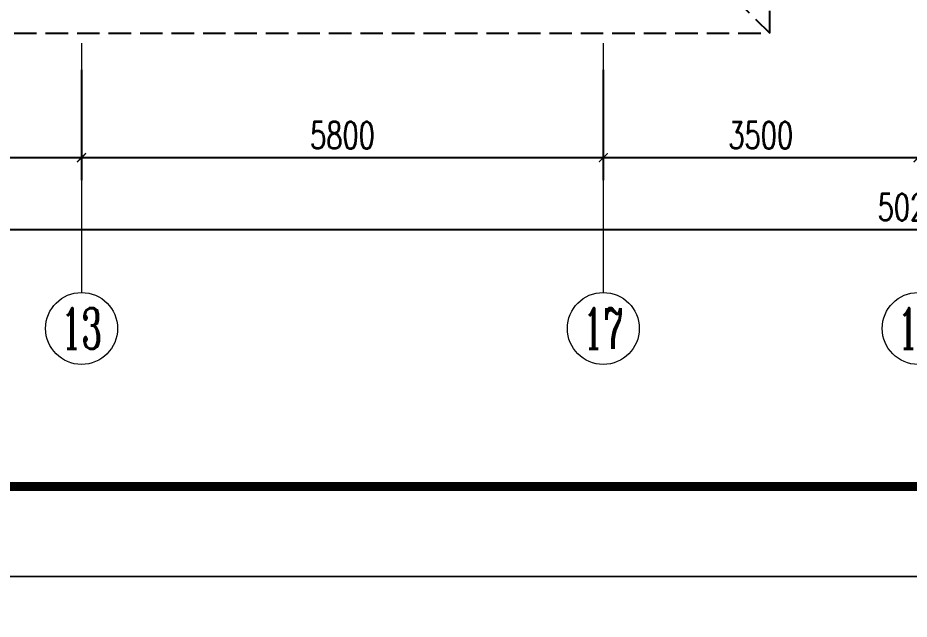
# Model space of a CAD drawing. Extents: x 3753737 to 4713801, y -857380 to 24339.
# Drawn here: x 4484240 to 4494149, y -748852 to -742163 of the extents above; entities that cross this region are included whole.
import ezdxf
from ezdxf.enums import TextEntityAlignment as Align

# ---------------------------------------------------------------- set-up
doc = ezdxf.new("R2010")
doc.units = 0
doc.header["$LTSCALE"] = 1000
doc.header["$MEASUREMENT"] = 0
doc.linetypes.add('DASH', pattern=[0.35, 0.25, -0.1])
doc.layers.get('0').update_dxf_attribs({"linetype": 'CONTINUOUS'})
doc.layers.get('Defpoints').update_dxf_attribs({"linetype": 'CONTINUOUS'})
doc.layers.add('!!电气', color=1, linetype='CONTINUOUS')
doc.layers.add('卫生间', color=6, linetype='CONTINUOUS')
for name, color, linetype, lineweight in [('AXIS', 114, 'CONTINUOUS', 20), ('AXIS_TEXT', 7, 'CONTINUOUS', 20), ('图框', 147, 'CONTINUOUS', 20)]:
    doc.layers.add(name, color=color, linetype=linetype, lineweight=lineweight)
doc.styles.add('_TCH_AXIS', font='COMPLEX', dxfattribs={"bigfont": 'GBCBIG'})
doc.styles.add('_TCH_DIM_T3', font='SIMPLEX.shx', dxfattribs={"width": 0.705882, "bigfont": 'GBCBIG.shx'})
doc.styles.add('COMPLEX', font='COMPLEX')
doc.dimstyles.new('_TCH_ARCH&&100', dxfattribs={"dimtxt": 297.5, "dimasz": 100, "dimexe": 250, "dimexo": 300, "dimgap": 100, "dimtad": 1, "dimdec": 0, "dimzin": 0, "dimdsep": 46, "dimtxsty": '_TCH_DIM_T3', "dimblk": 'ARCHTICK', "dimcen": 0.09, "dimclrt": 7, "dimazin": 2, "dimtfac": 1, "dimtdec": 0, "dimtix": 1, "dimtmove": 2, "dimatfit": 3, "dimfxl": 1, "dimtolj": 1, "dimtzin": 0, "dimarcsym": 0})

# ---------------------------------------------------------------- blocks, each defined once
blk = doc.blocks.new('A$C148B7D8E')
at = {"layer": '卫生间', "color": 252, "linetype": 'DASH'}
blk.add_line((22550, -1200), (23450, -2100), dxfattribs=at)
blk.add_lwpolyline([(16100, 14000), (16100, 15400), (7700, 15400), (7700, 10800), (7300, 10800), (7300, 10000), (900, 10000), (900, 9000), (-900, 9000), (-900, -900), (1750, -900), (1750, -2100), (23450, -2100), (23450, -900), (25100, -900)], dxfattribs=at)
blk = doc.blocks.new('_ArchTick')
at = {"color": 0, "linetype": 'ByBlock', "const_width": 0.15}
blk.add_lwpolyline([(-0.5, -0.5), (0.5, 0.5)], dxfattribs=at)
blk = doc.blocks.new('*D592')
at = {"layer": 'AXIS', "color": 0, "lineweight": -2, "transparency": 16777216}
for p, q in [((-100, -1409.4), (-100, -3434.4)), ((50100, -1409.4), (50100, -3434.4)), ((-100, -3184.4), (50100, -3184.4))]:
    blk.add_line(p, q, dxfattribs=at)
at = {"layer": 'Defpoints', "color": 0, "transparency": 16777216}
for p in [(-100, -1109.4), (50100, -1109.4), (50100, -3184.4)]:
    blk.add_point(p, dxfattribs=at)
at = {"layer": 'AXIS', "color": 0, "lineweight": -2, "transparency": 16777216, "xscale": 100, "yscale": 100, "zscale": 100, "rotation": 180}
blk.add_blockref('_ArchTick', (-100, -3184.4), dxfattribs=at)
at = {"layer": 'AXIS', "color": 0, "lineweight": -2, "transparency": 16777216, "xscale": 100, "yscale": 100, "zscale": 100}
blk.add_blockref('_ArchTick', (50100, -3184.4), dxfattribs=at)
at = {"layer": 'AXIS', "color": 7, "transparency": 16777216, "insert": (25000, -2935.6), "char_height": 297.5, "attachment_point": 5, "style": '_TCH_DIM_T3'}
blk.add_mtext('\\A1;50200', dxfattribs=at)
blk = doc.blocks.new('*D597')
at = {"layer": 'AXIS', "color": 0, "lineweight": -2, "transparency": 16777216}
for p, q in [((12500, -1409.4), (12500, -2634.4)), ((15700, -1409.4), (15700, -2634.4)), ((12500, -2384.4), (15700, -2384.4))]:
    blk.add_line(p, q, dxfattribs=at)
at = {"layer": 'Defpoints', "color": 0, "transparency": 16777216}
for p in [(12500, -1109.4), (15700, -1109.4), (15700, -2384.4)]:
    blk.add_point(p, dxfattribs=at)
at = {"layer": 'AXIS', "color": 0, "lineweight": -2, "transparency": 16777216, "xscale": 100, "yscale": 100, "zscale": 100, "rotation": 180}
blk.add_blockref('_ArchTick', (12500, -2384.4), dxfattribs=at)
at = {"layer": 'AXIS', "color": 0, "lineweight": -2, "transparency": 16777216, "xscale": 100, "yscale": 100, "zscale": 100}
blk.add_blockref('_ArchTick', (15700, -2384.4), dxfattribs=at)
at = {"layer": 'AXIS', "color": 7, "transparency": 16777216, "insert": (14100, -2135.6), "char_height": 297.5, "attachment_point": 5, "style": '_TCH_DIM_T3'}
blk.add_mtext('\\A1;3200', dxfattribs=at)
blk = doc.blocks.new('*D598')
at = {"layer": 'AXIS', "color": 0, "lineweight": -2, "transparency": 16777216}
for p, q in [((15700, -1409.4), (15700, -2634.4)), ((21500, -1409.4), (21500, -2634.4)), ((15700, -2384.4), (21500, -2384.4))]:
    blk.add_line(p, q, dxfattribs=at)
at = {"layer": 'Defpoints', "color": 0, "transparency": 16777216}
for p in [(15700, -1109.4), (21500, -1109.4), (21500, -2384.4)]:
    blk.add_point(p, dxfattribs=at)
at = {"layer": 'AXIS', "color": 0, "lineweight": -2, "transparency": 16777216, "xscale": 100, "yscale": 100, "zscale": 100, "rotation": 180}
blk.add_blockref('_ArchTick', (15700, -2384.4), dxfattribs=at)
at = {"layer": 'AXIS', "color": 0, "lineweight": -2, "transparency": 16777216, "xscale": 100, "yscale": 100, "zscale": 100}
blk.add_blockref('_ArchTick', (21500, -2384.4), dxfattribs=at)
at = {"layer": 'AXIS', "color": 7, "transparency": 16777216, "insert": (18600, -2135.6), "char_height": 297.5, "attachment_point": 5, "style": '_TCH_DIM_T3'}
blk.add_mtext('\\A1;5800', dxfattribs=at)
blk = doc.blocks.new('*D599')
at = {"layer": 'AXIS', "color": 0, "lineweight": -2, "transparency": 16777216}
for p, q in [((21500, -1409.4), (21500, -2634.4)), ((25000, -1409.4), (25000, -2634.4)), ((21500, -2384.4), (25000, -2384.4))]:
    blk.add_line(p, q, dxfattribs=at)
at = {"layer": 'Defpoints', "color": 0, "transparency": 16777216}
for p in [(21500, -1109.4), (25000, -1109.4), (25000, -2384.4)]:
    blk.add_point(p, dxfattribs=at)
at = {"layer": 'AXIS', "color": 0, "lineweight": -2, "transparency": 16777216, "xscale": 100, "yscale": 100, "zscale": 100, "rotation": 180}
blk.add_blockref('_ArchTick', (21500, -2384.4), dxfattribs=at)
at = {"layer": 'AXIS', "color": 0, "lineweight": -2, "transparency": 16777216, "xscale": 100, "yscale": 100, "zscale": 100}
blk.add_blockref('_ArchTick', (25000, -2384.4), dxfattribs=at)
at = {"layer": 'AXIS', "color": 7, "transparency": 16777216, "insert": (23250, -2135.6), "char_height": 297.5, "attachment_point": 5, "style": '_TCH_DIM_T3'}
blk.add_mtext('\\A1;3500', dxfattribs=at)
blk = doc.blocks.new('_AXISO')
blk.add_circle((0, 0), 0.5)
at = {"layer": 'AXIS_TEXT', "style": 'COMPLEX', "width": 1.041667}
blk.add_attdef('A', text='', height=0.56, dxfattribs=at).set_placement((-0.25, -0.28), (0.25, -0.28), align=Align.FIT)
blk = doc.blocks.new('A$C5F341E43')
at = {"layer": 'AXIS'}
for p, q in [((15700, -1109.3), (15700, -3884.3)), ((21500, -1109.4), (21500, -3884.4))]:
    blk.add_line(p, q, dxfattribs=at)
at = {"color": 252}
blk.add_blockref('A$C148B7D8E', (-100, 1100), dxfattribs=at)
at = {"layer": 'AXIS'}
ref = blk.add_blockref('_AXISO', (15700, -4284.3), dxfattribs=dict(at, xscale=800, yscale=800, zscale=800))
ref.add_attrib('A', '13', dxfattribs={"layer": 'AXIS_TEXT', "height": 452.55, "style": '_TCH_AXIS', "width": 0.724138}).set_placement((15473.7, -4510.6), (15926.3, -4510.6), align=Align.FIT)
ref = blk.add_blockref('_AXISO', (21500, -4284.4), dxfattribs=dict(at, xscale=800, yscale=800, zscale=800))
ref.add_attrib('A', '17', dxfattribs={"layer": 'AXIS_TEXT', "height": 452.55, "style": '_TCH_AXIS', "width": 0.724138}).set_placement((21273.7, -4510.7), (21726.3, -4510.7), align=Align.FIT)
ref = blk.add_blockref('_AXISO', (25000, -4284.4), dxfattribs=dict(at, xscale=800, yscale=800, zscale=800))
ref.add_attrib('A', '19', dxfattribs={"layer": 'AXIS_TEXT', "height": 452.55, "style": '_TCH_AXIS', "width": 0.724138}).set_placement((24773.7, -4510.7), (25226.3, -4510.7), align=Align.FIT)
for p1, p2, distance, text, picture, middle in [((-100, -1109.4), (50100, -1109.4), -2075, '50200', '*D592', (25000, -2935.6)), ((12500, -1109.4), (15700, -1109.4), -1275, '3200', '*D597', (14100, -2135.6)), ((15700, -1109.4), (21500, -1109.4), -1275, '5800', '*D598', (18600, -2135.6)), ((21500, -1109.4), (25000, -1109.4), -1275, '3500', '*D599', (23250, -2135.6))]:
    dim = blk.add_aligned_dim(p1=p1, p2=p2, distance=distance, text=text, dimstyle='_TCH_ARCH&&100', dxfattribs=at)
    dim.commit()
    dim.dimension.update_dxf_attribs({"geometry": picture, "text_midpoint": middle})

msp = doc.modelspace()

# ---------------------------------------------------------------- linework, layer by layer
at = {"layer": '图框'}
for points in [[(4454946.2, -688977.2), (4539046.2, -688977.2), (4539046.2, -748377.2), (4454946.2, -748377.2)], [(4454946.2, -688977.2), (4539046.2, -688977.2), (4539046.2, -748377.2), (4454946.2, -748377.2)], [(4454946.2, -748377.2), (4539046.2, -748377.2), (4539046.2, -807777.2), (4454946.2, -807777.2)]]:
    msp.add_lwpolyline(points, close=True, dxfattribs=at)
at = {"layer": '图框', "const_width": 100}
msp.add_lwpolyline([(4538046.2, -747377.2), (4538046.2, -689977.2), (4457446.2, -689977.2), (4457446.2, -747377.2)], close=True, dxfattribs=at)

# ---------------------------------------------------------------- block references
at = {"layer": '!!电气'}
msp.add_blockref('A$C5F341E43', (4469248.6, -741333.8), dxfattribs=at)

doc.saveas('drawing.dxf')
